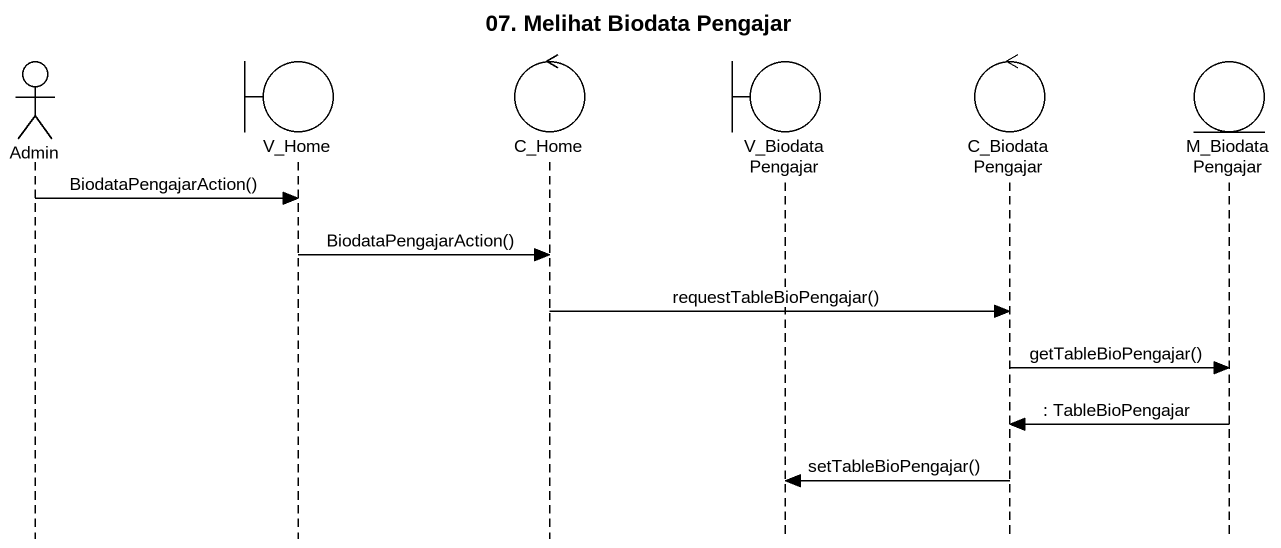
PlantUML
@startuml
title 07. Melihat Biodata Pengajar
hide footbox
actor Admin
boundary V_Home
control C_Home
boundary V_BiodataPengajar
control C_BiodataPengajar
entity M_BiodataPengajar

Admin -> V_Home : BiodataPengajarAction()
V_Home -> C_Home : BiodataPengajarAction()
C_Home -> C_BiodataPengajar : requestTableBioPengajar()
C_BiodataPengajar -> M_BiodataPengajar : getTableBioPengajar()
M_BiodataPengajar -> C_BiodataPengajar : : TableBioPengajar
C_BiodataPengajar -> V_BiodataPengajar : setTableBioPengajar()
@enduml
